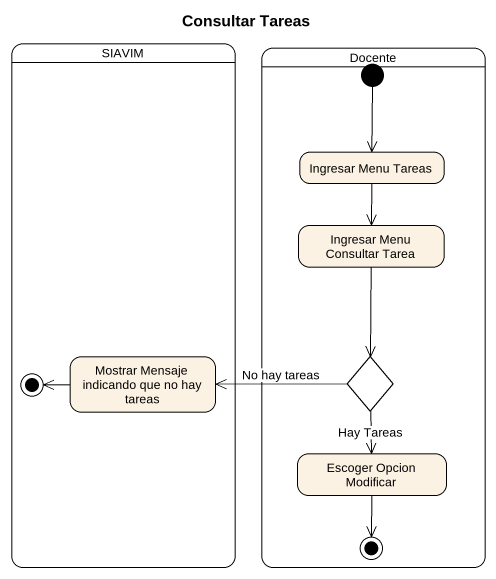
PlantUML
@startuml
title Consultar Tareas
hide empty description
state SIAVIM {
  state "Mostrar Mensaje indicando que no hay tareas" as Mostrar_Mensaje_indicando
  Mostrar_Mensaje_indicando -left-> [*]
}
state Docente {
  state "Ingresar Menu Tareas" as Ingresar_Menu_Tareas
  state "Ingresar Menu Consultar Tarea" as Ingresar_Menu_Consultar
  state choice1 <<choice>>
  state "Escoger Opcion Modificar" as Escoger_Opcion_Modificar
  [*] --> Ingresar_Menu_Tareas
  Escoger_Opcion_Modificar --> [*]
}
Ingresar_Menu_Tareas --> Ingresar_Menu_Consultar
Ingresar_Menu_Consultar --> choice1
choice1 -left-> Mostrar_Mensaje_indicando : No hay tareas
choice1 --> Escoger_Opcion_Modificar : Hay Tareas
@enduml
